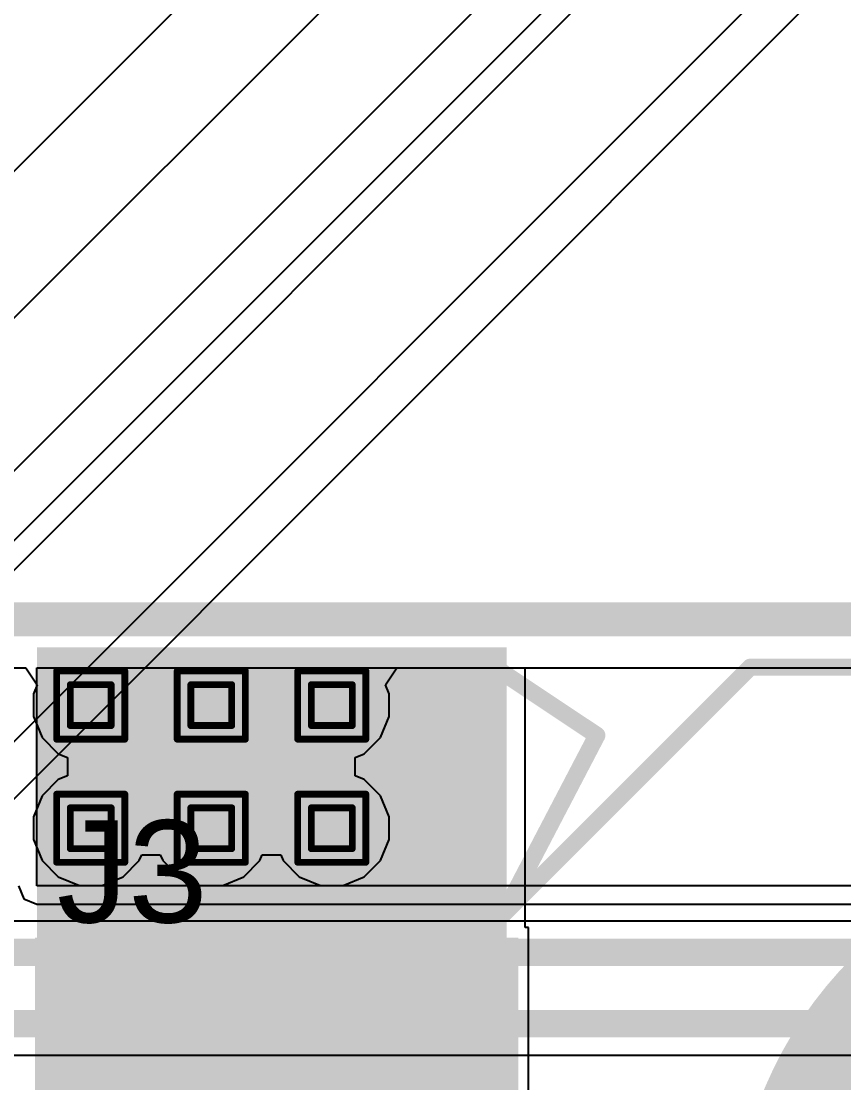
# Model space of a CAD drawing. Header units: inches. Extents: x -22 to 5433, y -13 to 5447.
# Drawn here: x 22.89 to 29.02, y 31.04 to 38.95 of the extents above; entities that cross this region are included whole.
import ezdxf

# ---------------------------------------------------------------- set-up
doc = ezdxf.new("R2010")
doc.units = ezdxf.units.IN
for name, color, linetype in [('Board_outline', 216, 'Continuous'), ('Bottom Layer', 5, 'Continuous'), ('Bottom Overlay', 54, 'Continuous'), ('Bottom Paste', 16, 'Continuous'), ('Bottom Solder', 6, 'Continuous'), ('Drill Drawing', 1, 'Continuous'), ('Ground', 16, 'Continuous'), ('Power', 76, 'Continuous'), ('Top Layer', 1, 'Continuous'), ('Top Overlay', 2, 'Continuous'), ('Top Solder', 216, 'Continuous'), ('Via Holes', 16, 'Continuous')]:
    doc.layers.add(name, color=color, linetype=linetype)
doc.styles.add('Arial', font='', dxfattribs={"height": 0.2})
doc.styles.get('Arial').set_extended_font_data('Arial')

msp = doc.modelspace()

# ---------------------------------------------------------------- hatches: boundary and pattern name
at = {"layer": 'Bottom Layer'}
for points in [[(23.0043, 27.5917), (26.5043, 27.5917), (26.5043, 34.2866), (23.0043, 34.2866)], [(23.0404, 32.0696), (26.5404, 32.0696), (26.5404, 27.5696), (23.0404, 27.5696)]]:
    msp.add_hatch(color=5, dxfattribs=at).paths.add_polyline_path(points)
h = msp.add_hatch(color=5, dxfattribs=at)
edge = h.paths.add_edge_path()
edge.add_arc((23.4049, 33.8548), 0.3, 0, 360)
h = msp.add_hatch(color=5, dxfattribs=at)
edge = h.paths.add_edge_path()
edge.add_arc((24.3029, 33.8548), 0.3, 0, 360)
h = msp.add_hatch(color=5, dxfattribs=at)
edge = h.paths.add_edge_path()
edge.add_arc((25.201, 33.8548), 0.3, 0, 360)
h = msp.add_hatch(color=5, dxfattribs=at)
edge = h.paths.add_edge_path()
edge.add_arc((23.4049, 32.9373), 0.3, 0, 360)
h = msp.add_hatch(color=5, dxfattribs=at)
edge = h.paths.add_edge_path()
edge.add_arc((24.3029, 32.9373), 0.3, 0, 360)
h = msp.add_hatch(color=5, dxfattribs=at)
edge = h.paths.add_edge_path()
edge.add_arc((25.201, 32.9373), 0.3, 0, 360)
h = msp.add_hatch(color=5, dxfattribs=at)
edge = h.paths.add_edge_path()
edge.add_arc((31.2404, 29.8196), 3, 0, 360)
at = {"layer": 'Bottom Paste'}
h = msp.add_hatch(color=16, dxfattribs=at)
edge = h.paths.add_edge_path()
edge.add_arc((31.2404, 29.8196), 3, 0, 360)
msp.add_hatch(color=16, dxfattribs=at).paths.add_polyline_path([(23.0404, 32.0696), (26.5404, 32.0696), (26.5404, 27.5696), (23.0404, 27.5696)])
at = {"layer": 'Bottom Solder'}
h = msp.add_hatch(color=6, dxfattribs=at)
edge = h.paths.add_edge_path()
edge.add_arc((31.2404, 29.8196), 3.0508, 0, 360)
msp.add_hatch(color=6, dxfattribs=at).paths.add_polyline_path([(22.9896, 32.1204), (26.5912, 32.1204), (26.5912, 27.5188), (22.9896, 27.5188)])
at = {"layer": 'Ground'}
h = msp.add_hatch(color=16, dxfattribs=at)
edge = h.paths.add_edge_path()
edge.add_arc((23.4049, 33.8548), 0.3, 0, 360)
h = msp.add_hatch(color=16, dxfattribs=at)
edge = h.paths.add_edge_path()
edge.add_arc((24.3029, 33.8548), 0.3, 0, 360)
h = msp.add_hatch(color=16, dxfattribs=at)
edge = h.paths.add_edge_path()
edge.add_arc((25.201, 33.8548), 0.3, 0, 360)
h = msp.add_hatch(color=16, dxfattribs=at)
edge = h.paths.add_edge_path()
edge.add_arc((23.4049, 32.9373), 0.3, 0, 360)
h = msp.add_hatch(color=16, dxfattribs=at)
edge = h.paths.add_edge_path()
edge.add_arc((24.3029, 32.9373), 0.3, 0, 360)
h = msp.add_hatch(color=16, dxfattribs=at)
edge = h.paths.add_edge_path()
edge.add_arc((25.201, 32.9373), 0.3, 0, 360)
at = {"layer": 'Power'}
h = msp.add_hatch(color=76, dxfattribs=at)
edge = h.paths.add_edge_path()
edge.add_arc((23.4049, 33.8548), 0.3, 0, 360)
h = msp.add_hatch(color=76, dxfattribs=at)
edge = h.paths.add_edge_path()
edge.add_arc((24.3029, 33.8548), 0.3, 0, 360)
h = msp.add_hatch(color=76, dxfattribs=at)
edge = h.paths.add_edge_path()
edge.add_arc((25.201, 33.8548), 0.3, 0, 360)
h = msp.add_hatch(color=76, dxfattribs=at)
edge = h.paths.add_edge_path()
edge.add_arc((23.4049, 32.9373), 0.3, 0, 360)
h = msp.add_hatch(color=76, dxfattribs=at)
edge = h.paths.add_edge_path()
edge.add_arc((24.3029, 32.9373), 0.3, 0, 360)
h = msp.add_hatch(color=76, dxfattribs=at)
edge = h.paths.add_edge_path()
edge.add_arc((25.201, 32.9373), 0.3, 0, 360)
at = {"layer": 'Top Layer'}
h = msp.add_hatch(color=1, dxfattribs=at)
edge = h.paths.add_edge_path()
edge.add_arc((23.4049, 33.8548), 0.3, 0, 360)
h = msp.add_hatch(color=1, dxfattribs=at)
edge = h.paths.add_edge_path()
edge.add_arc((24.3029, 33.8548), 0.3, 0, 360)
h = msp.add_hatch(color=1, dxfattribs=at)
edge = h.paths.add_edge_path()
edge.add_arc((25.201, 33.8548), 0.3, 0, 360)
h = msp.add_hatch(color=1, dxfattribs=at)
edge = h.paths.add_edge_path()
edge.add_arc((23.4049, 32.9373), 0.3, 0, 360)
h = msp.add_hatch(color=1, dxfattribs=at)
edge = h.paths.add_edge_path()
edge.add_arc((24.3029, 32.9373), 0.3, 0, 360)
h = msp.add_hatch(color=1, dxfattribs=at)
edge = h.paths.add_edge_path()
edge.add_arc((25.201, 32.9373), 0.3, 0, 360)
at = {"layer": 'Via Holes'}
h = msp.add_hatch(color=7, dxfattribs=at)
edge = h.paths.add_edge_path()
edge.add_arc((23.4049, 33.8548), 0.15, 0, 360)
h = msp.add_hatch(color=7, dxfattribs=at)
edge = h.paths.add_edge_path()
edge.add_arc((24.3029, 33.8548), 0.15, 0, 360)
h = msp.add_hatch(color=7, dxfattribs=at)
edge = h.paths.add_edge_path()
edge.add_arc((25.201, 33.8548), 0.15, 0, 360)
h = msp.add_hatch(color=7, dxfattribs=at)
edge = h.paths.add_edge_path()
edge.add_arc((23.4049, 32.9373), 0.15, 0, 360)
h = msp.add_hatch(color=7, dxfattribs=at)
edge = h.paths.add_edge_path()
edge.add_arc((24.3029, 32.9373), 0.15, 0, 360)
h = msp.add_hatch(color=7, dxfattribs=at)
edge = h.paths.add_edge_path()
edge.add_arc((25.201, 32.9373), 0.15, 0, 360)

# ---------------------------------------------------------------- linework, layer by layer
at = {"layer": 'Board_outline'}
msp.add_lwpolyline([(-4.6894, 34.495, 0.254, 0.254, 0), (67.3106, 34.495, 0.254, 0.254, 0)], format="xyseb", dxfattribs=at)
msp.add_lwpolyline([(-4.6894, 34.495, 0.254, 0.254, 0), (67.3106, 34.495, 0.254, 0.254, 0)], format="xyseb", dxfattribs=at)
at = {"layer": 'Bottom Layer'}
for p, q in [((26.6418, 32.1966), (26.6418, 34.1324)), ((26.6418, 34.1324), (35.7668, 34.1324)), ((26.6674, 32.1966), (26.6418, 32.1966)), ((26.6674, 27.4426), (26.6674, 32.1966))]:
    msp.add_line(p, q, dxfattribs=at)
at = {"layer": 'Bottom Overlay'}
for points in [[(26.4144, 34.1376, 0.127, 0.127, 0), (27.1764, 33.6296, 0.127, 0.127, 0)], [(26.4818, 32.3, 0.127, 0.127, 0), (28.3194, 34.1376, 0.127, 0.127, 0)], [(28.3194, 34.1376, 0.127, 0.127, 0), (34.2884, 34.1376, 0.127, 0.127, 0)], [(26.483, 32.3012, 0.127, 0.127, 0), (27.1764, 33.6296, 0.127, 0.127, 0)]]:
    msp.add_lwpolyline(points, format="xyseb", dxfattribs=at)
for points in [[(26.3826, 34.1376, 0.0635, 0.0635, 1), (26.4461, 34.1376, 0.0635, 0.0635, 1)], [(28.2876, 34.1376, 0.0635, 0.0635, 1), (28.3511, 34.1376, 0.0635, 0.0635, 1)], [(28.2876, 34.1376, 0.0635, 0.0635, 1), (28.3511, 34.1376, 0.0635, 0.0635, 1)], [(27.1446, 33.6296, 0.0635, 0.0635, 1), (27.2081, 33.6296, 0.0635, 0.0635, 1)], [(27.1446, 33.6296, 0.0635, 0.0635, 1), (27.2081, 33.6296, 0.0635, 0.0635, 1)], [(26.45, 32.3, 0.0635, 0.0635, 1), (26.5135, 32.3, 0.0635, 0.0635, 1)], [(26.4512, 32.3012, 0.0635, 0.0635, 1), (26.5147, 32.3012, 0.0635, 0.0635, 1)]]:
    msp.add_lwpolyline(points, format="xyseb", close=True, dxfattribs=at)
at = {"layer": 'Bottom Solder'}
for p in [(-5.5045, 7.2536), (-5.2386, 6.9971), (-3.7361, 6.9961), (-3.6162, 11.3878), (-3.0662, 10.8378), (-3.0661, 7.2378)]:
    msp.add_line(p, (5432.8521, 5447.4931), dxfattribs=at)
at = {"layer": 'Drill Drawing'}
for points in [[(23.1509, 34.1088, 0.0508, 0.0508, 0), (23.6589, 34.1088, 0.0508, 0.0508, 0)], [(23.1509, 33.6008, 0.0508, 0.0508, 0), (23.1509, 34.1088, 0.0508, 0.0508, 0)], [(23.6589, 33.6008, 0.0508, 0.0508, 0), (23.6589, 34.1088, 0.0508, 0.0508, 0)], [(24.0489, 34.1088, 0.0508, 0.0508, 0), (24.5569, 34.1088, 0.0508, 0.0508, 0)], [(24.0489, 33.6008, 0.0508, 0.0508, 0), (24.0489, 34.1088, 0.0508, 0.0508, 0)], [(24.5569, 33.6008, 0.0508, 0.0508, 0), (24.5569, 34.1088, 0.0508, 0.0508, 0)], [(24.947, 34.1088, 0.0508, 0.0508, 0), (25.455, 34.1088, 0.0508, 0.0508, 0)], [(24.947, 33.6008, 0.0508, 0.0508, 0), (24.947, 34.1088, 0.0508, 0.0508, 0)], [(25.455, 33.6008, 0.0508, 0.0508, 0), (25.455, 34.1088, 0.0508, 0.0508, 0)], [(23.2525, 34.0072, 0.0508, 0.0508, 0), (23.5573, 34.0072, 0.0508, 0.0508, 0)], [(23.2525, 33.7024, 0.0508, 0.0508, 0), (23.2525, 34.0072, 0.0508, 0.0508, 0)], [(23.5573, 33.7024, 0.0508, 0.0508, 0), (23.5573, 34.0072, 0.0508, 0.0508, 0)], [(24.1505, 34.0072, 0.0508, 0.0508, 0), (24.4553, 34.0072, 0.0508, 0.0508, 0)], [(24.1505, 33.7024, 0.0508, 0.0508, 0), (24.1505, 34.0072, 0.0508, 0.0508, 0)], [(24.4553, 33.7024, 0.0508, 0.0508, 0), (24.4553, 34.0072, 0.0508, 0.0508, 0)], [(25.0486, 34.0072, 0.0508, 0.0508, 0), (25.3534, 34.0072, 0.0508, 0.0508, 0)], [(25.0486, 33.7024, 0.0508, 0.0508, 0), (25.0486, 34.0072, 0.0508, 0.0508, 0)], [(25.3534, 33.7024, 0.0508, 0.0508, 0), (25.3534, 34.0072, 0.0508, 0.0508, 0)], [(23.2525, 33.7024, 0.0508, 0.0508, 0), (23.5573, 33.7024, 0.0508, 0.0508, 0)], [(24.1505, 33.7024, 0.0508, 0.0508, 0), (24.4553, 33.7024, 0.0508, 0.0508, 0)], [(25.0486, 33.7024, 0.0508, 0.0508, 0), (25.3534, 33.7024, 0.0508, 0.0508, 0)], [(23.1509, 33.6008, 0.0508, 0.0508, 0), (23.6589, 33.6008, 0.0508, 0.0508, 0)], [(24.0489, 33.6008, 0.0508, 0.0508, 0), (24.5569, 33.6008, 0.0508, 0.0508, 0)], [(24.947, 33.6008, 0.0508, 0.0508, 0), (25.455, 33.6008, 0.0508, 0.0508, 0)], [(23.1509, 33.1913, 0.0508, 0.0508, 0), (23.6589, 33.1913, 0.0508, 0.0508, 0)], [(23.1509, 32.6833, 0.0508, 0.0508, 0), (23.1509, 33.1913, 0.0508, 0.0508, 0)], [(23.6589, 32.6833, 0.0508, 0.0508, 0), (23.6589, 33.1913, 0.0508, 0.0508, 0)], [(24.0489, 33.1913, 0.0508, 0.0508, 0), (24.5569, 33.1913, 0.0508, 0.0508, 0)], [(24.0489, 32.6833, 0.0508, 0.0508, 0), (24.0489, 33.1913, 0.0508, 0.0508, 0)], [(24.5569, 32.6833, 0.0508, 0.0508, 0), (24.5569, 33.1913, 0.0508, 0.0508, 0)], [(24.947, 33.1913, 0.0508, 0.0508, 0), (25.455, 33.1913, 0.0508, 0.0508, 0)], [(24.947, 32.6833, 0.0508, 0.0508, 0), (24.947, 33.1913, 0.0508, 0.0508, 0)], [(25.455, 32.6833, 0.0508, 0.0508, 0), (25.455, 33.1913, 0.0508, 0.0508, 0)], [(23.2525, 33.0897, 0.0508, 0.0508, 0), (23.5573, 33.0897, 0.0508, 0.0508, 0)], [(23.2525, 32.7849, 0.0508, 0.0508, 0), (23.2525, 33.0897, 0.0508, 0.0508, 0)], [(23.5573, 32.7849, 0.0508, 0.0508, 0), (23.5573, 33.0897, 0.0508, 0.0508, 0)], [(24.1505, 33.0897, 0.0508, 0.0508, 0), (24.4553, 33.0897, 0.0508, 0.0508, 0)], [(24.1505, 32.7849, 0.0508, 0.0508, 0), (24.1505, 33.0897, 0.0508, 0.0508, 0)], [(24.4553, 32.7849, 0.0508, 0.0508, 0), (24.4553, 33.0897, 0.0508, 0.0508, 0)], [(25.0486, 33.0897, 0.0508, 0.0508, 0), (25.3534, 33.0897, 0.0508, 0.0508, 0)], [(25.0486, 32.7849, 0.0508, 0.0508, 0), (25.0486, 33.0897, 0.0508, 0.0508, 0)], [(25.3534, 32.7849, 0.0508, 0.0508, 0), (25.3534, 33.0897, 0.0508, 0.0508, 0)], [(23.2525, 32.7849, 0.0508, 0.0508, 0), (23.5573, 32.7849, 0.0508, 0.0508, 0)], [(24.1505, 32.7849, 0.0508, 0.0508, 0), (24.4553, 32.7849, 0.0508, 0.0508, 0)], [(25.0486, 32.7849, 0.0508, 0.0508, 0), (25.3534, 32.7849, 0.0508, 0.0508, 0)], [(23.1509, 32.6833, 0.0508, 0.0508, 0), (23.6589, 32.6833, 0.0508, 0.0508, 0)], [(24.0489, 32.6833, 0.0508, 0.0508, 0), (24.5569, 32.6833, 0.0508, 0.0508, 0)], [(24.947, 32.6833, 0.0508, 0.0508, 0), (25.455, 32.6833, 0.0508, 0.0508, 0)]]:
    msp.add_lwpolyline(points, format="xyseb", dxfattribs=at)
for points in [[(23.1382, 34.1088, 0.0254, 0.0254, 1), (23.1636, 34.1088, 0.0254, 0.0254, 1)], [(23.1382, 34.1088, 0.0254, 0.0254, 1), (23.1636, 34.1088, 0.0254, 0.0254, 1)], [(23.6462, 34.1088, 0.0254, 0.0254, 1), (23.6716, 34.1088, 0.0254, 0.0254, 1)], [(23.6462, 34.1088, 0.0254, 0.0254, 1), (23.6716, 34.1088, 0.0254, 0.0254, 1)], [(24.0362, 34.1088, 0.0254, 0.0254, 1), (24.0616, 34.1088, 0.0254, 0.0254, 1)], [(24.0362, 34.1088, 0.0254, 0.0254, 1), (24.0616, 34.1088, 0.0254, 0.0254, 1)], [(24.5442, 34.1088, 0.0254, 0.0254, 1), (24.5696, 34.1088, 0.0254, 0.0254, 1)], [(24.5442, 34.1088, 0.0254, 0.0254, 1), (24.5696, 34.1088, 0.0254, 0.0254, 1)], [(24.9343, 34.1088, 0.0254, 0.0254, 1), (24.9597, 34.1088, 0.0254, 0.0254, 1)], [(24.9343, 34.1088, 0.0254, 0.0254, 1), (24.9597, 34.1088, 0.0254, 0.0254, 1)], [(25.4423, 34.1088, 0.0254, 0.0254, 1), (25.4677, 34.1088, 0.0254, 0.0254, 1)], [(25.4423, 34.1088, 0.0254, 0.0254, 1), (25.4677, 34.1088, 0.0254, 0.0254, 1)], [(23.2398, 34.0072, 0.0254, 0.0254, 1), (23.2652, 34.0072, 0.0254, 0.0254, 1)], [(23.2398, 34.0072, 0.0254, 0.0254, 1), (23.2652, 34.0072, 0.0254, 0.0254, 1)], [(23.5446, 34.0072, 0.0254, 0.0254, 1), (23.57, 34.0072, 0.0254, 0.0254, 1)], [(23.5446, 34.0072, 0.0254, 0.0254, 1), (23.57, 34.0072, 0.0254, 0.0254, 1)], [(24.1378, 34.0072, 0.0254, 0.0254, 1), (24.1632, 34.0072, 0.0254, 0.0254, 1)], [(24.1378, 34.0072, 0.0254, 0.0254, 1), (24.1632, 34.0072, 0.0254, 0.0254, 1)], [(24.4426, 34.0072, 0.0254, 0.0254, 1), (24.468, 34.0072, 0.0254, 0.0254, 1)], [(24.4426, 34.0072, 0.0254, 0.0254, 1), (24.468, 34.0072, 0.0254, 0.0254, 1)], [(25.0359, 34.0072, 0.0254, 0.0254, 1), (25.0613, 34.0072, 0.0254, 0.0254, 1)], [(25.0359, 34.0072, 0.0254, 0.0254, 1), (25.0613, 34.0072, 0.0254, 0.0254, 1)], [(25.3407, 34.0072, 0.0254, 0.0254, 1), (25.3661, 34.0072, 0.0254, 0.0254, 1)], [(25.3407, 34.0072, 0.0254, 0.0254, 1), (25.3661, 34.0072, 0.0254, 0.0254, 1)], [(23.2398, 33.7024, 0.0254, 0.0254, 1), (23.2652, 33.7024, 0.0254, 0.0254, 1)], [(23.2398, 33.7024, 0.0254, 0.0254, 1), (23.2652, 33.7024, 0.0254, 0.0254, 1)], [(23.5446, 33.7024, 0.0254, 0.0254, 1), (23.57, 33.7024, 0.0254, 0.0254, 1)], [(23.5446, 33.7024, 0.0254, 0.0254, 1), (23.57, 33.7024, 0.0254, 0.0254, 1)], [(24.1378, 33.7024, 0.0254, 0.0254, 1), (24.1632, 33.7024, 0.0254, 0.0254, 1)], [(24.1378, 33.7024, 0.0254, 0.0254, 1), (24.1632, 33.7024, 0.0254, 0.0254, 1)], [(24.4426, 33.7024, 0.0254, 0.0254, 1), (24.468, 33.7024, 0.0254, 0.0254, 1)], [(24.4426, 33.7024, 0.0254, 0.0254, 1), (24.468, 33.7024, 0.0254, 0.0254, 1)], [(25.0359, 33.7024, 0.0254, 0.0254, 1), (25.0613, 33.7024, 0.0254, 0.0254, 1)], [(25.0359, 33.7024, 0.0254, 0.0254, 1), (25.0613, 33.7024, 0.0254, 0.0254, 1)], [(25.3407, 33.7024, 0.0254, 0.0254, 1), (25.3661, 33.7024, 0.0254, 0.0254, 1)], [(25.3407, 33.7024, 0.0254, 0.0254, 1), (25.3661, 33.7024, 0.0254, 0.0254, 1)], [(23.1382, 33.6008, 0.0254, 0.0254, 1), (23.1636, 33.6008, 0.0254, 0.0254, 1)], [(23.1382, 33.6008, 0.0254, 0.0254, 1), (23.1636, 33.6008, 0.0254, 0.0254, 1)], [(23.6462, 33.6008, 0.0254, 0.0254, 1), (23.6716, 33.6008, 0.0254, 0.0254, 1)], [(23.6462, 33.6008, 0.0254, 0.0254, 1), (23.6716, 33.6008, 0.0254, 0.0254, 1)], [(24.0362, 33.6008, 0.0254, 0.0254, 1), (24.0616, 33.6008, 0.0254, 0.0254, 1)], [(24.0362, 33.6008, 0.0254, 0.0254, 1), (24.0616, 33.6008, 0.0254, 0.0254, 1)], [(24.5442, 33.6008, 0.0254, 0.0254, 1), (24.5696, 33.6008, 0.0254, 0.0254, 1)], [(24.5442, 33.6008, 0.0254, 0.0254, 1), (24.5696, 33.6008, 0.0254, 0.0254, 1)], [(24.9343, 33.6008, 0.0254, 0.0254, 1), (24.9597, 33.6008, 0.0254, 0.0254, 1)], [(24.9343, 33.6008, 0.0254, 0.0254, 1), (24.9597, 33.6008, 0.0254, 0.0254, 1)], [(25.4423, 33.6008, 0.0254, 0.0254, 1), (25.4677, 33.6008, 0.0254, 0.0254, 1)], [(25.4423, 33.6008, 0.0254, 0.0254, 1), (25.4677, 33.6008, 0.0254, 0.0254, 1)], [(23.1382, 33.1913, 0.0254, 0.0254, 1), (23.1636, 33.1913, 0.0254, 0.0254, 1)], [(23.1382, 33.1913, 0.0254, 0.0254, 1), (23.1636, 33.1913, 0.0254, 0.0254, 1)], [(23.6462, 33.1913, 0.0254, 0.0254, 1), (23.6716, 33.1913, 0.0254, 0.0254, 1)], [(23.6462, 33.1913, 0.0254, 0.0254, 1), (23.6716, 33.1913, 0.0254, 0.0254, 1)], [(24.0362, 33.1913, 0.0254, 0.0254, 1), (24.0616, 33.1913, 0.0254, 0.0254, 1)], [(24.0362, 33.1913, 0.0254, 0.0254, 1), (24.0616, 33.1913, 0.0254, 0.0254, 1)], [(24.5442, 33.1913, 0.0254, 0.0254, 1), (24.5696, 33.1913, 0.0254, 0.0254, 1)], [(24.5442, 33.1913, 0.0254, 0.0254, 1), (24.5696, 33.1913, 0.0254, 0.0254, 1)], [(24.9343, 33.1913, 0.0254, 0.0254, 1), (24.9597, 33.1913, 0.0254, 0.0254, 1)], [(24.9343, 33.1913, 0.0254, 0.0254, 1), (24.9597, 33.1913, 0.0254, 0.0254, 1)], [(25.4423, 33.1913, 0.0254, 0.0254, 1), (25.4677, 33.1913, 0.0254, 0.0254, 1)], [(25.4423, 33.1913, 0.0254, 0.0254, 1), (25.4677, 33.1913, 0.0254, 0.0254, 1)], [(23.2398, 33.0897, 0.0254, 0.0254, 1), (23.2652, 33.0897, 0.0254, 0.0254, 1)], [(23.2398, 33.0897, 0.0254, 0.0254, 1), (23.2652, 33.0897, 0.0254, 0.0254, 1)], [(23.5446, 33.0897, 0.0254, 0.0254, 1), (23.57, 33.0897, 0.0254, 0.0254, 1)], [(23.5446, 33.0897, 0.0254, 0.0254, 1), (23.57, 33.0897, 0.0254, 0.0254, 1)], [(24.1378, 33.0897, 0.0254, 0.0254, 1), (24.1632, 33.0897, 0.0254, 0.0254, 1)], [(24.1378, 33.0897, 0.0254, 0.0254, 1), (24.1632, 33.0897, 0.0254, 0.0254, 1)], [(24.4426, 33.0897, 0.0254, 0.0254, 1), (24.468, 33.0897, 0.0254, 0.0254, 1)], [(24.4426, 33.0897, 0.0254, 0.0254, 1), (24.468, 33.0897, 0.0254, 0.0254, 1)], [(25.0359, 33.0897, 0.0254, 0.0254, 1), (25.0613, 33.0897, 0.0254, 0.0254, 1)], [(25.0359, 33.0897, 0.0254, 0.0254, 1), (25.0613, 33.0897, 0.0254, 0.0254, 1)], [(25.3407, 33.0897, 0.0254, 0.0254, 1), (25.3661, 33.0897, 0.0254, 0.0254, 1)], [(25.3407, 33.0897, 0.0254, 0.0254, 1), (25.3661, 33.0897, 0.0254, 0.0254, 1)], [(23.2398, 32.7849, 0.0254, 0.0254, 1), (23.2652, 32.7849, 0.0254, 0.0254, 1)], [(23.2398, 32.7849, 0.0254, 0.0254, 1), (23.2652, 32.7849, 0.0254, 0.0254, 1)], [(23.5446, 32.7849, 0.0254, 0.0254, 1), (23.57, 32.7849, 0.0254, 0.0254, 1)], [(23.5446, 32.7849, 0.0254, 0.0254, 1), (23.57, 32.7849, 0.0254, 0.0254, 1)], [(24.1378, 32.7849, 0.0254, 0.0254, 1), (24.1632, 32.7849, 0.0254, 0.0254, 1)], [(24.1378, 32.7849, 0.0254, 0.0254, 1), (24.1632, 32.7849, 0.0254, 0.0254, 1)], [(24.4426, 32.7849, 0.0254, 0.0254, 1), (24.468, 32.7849, 0.0254, 0.0254, 1)], [(24.4426, 32.7849, 0.0254, 0.0254, 1), (24.468, 32.7849, 0.0254, 0.0254, 1)], [(25.0359, 32.7849, 0.0254, 0.0254, 1), (25.0613, 32.7849, 0.0254, 0.0254, 1)], [(25.0359, 32.7849, 0.0254, 0.0254, 1), (25.0613, 32.7849, 0.0254, 0.0254, 1)], [(25.3407, 32.7849, 0.0254, 0.0254, 1), (25.3661, 32.7849, 0.0254, 0.0254, 1)], [(25.3407, 32.7849, 0.0254, 0.0254, 1), (25.3661, 32.7849, 0.0254, 0.0254, 1)], [(23.1382, 32.6833, 0.0254, 0.0254, 1), (23.1636, 32.6833, 0.0254, 0.0254, 1)], [(23.1382, 32.6833, 0.0254, 0.0254, 1), (23.1636, 32.6833, 0.0254, 0.0254, 1)], [(23.6462, 32.6833, 0.0254, 0.0254, 1), (23.6716, 32.6833, 0.0254, 0.0254, 1)], [(23.6462, 32.6833, 0.0254, 0.0254, 1), (23.6716, 32.6833, 0.0254, 0.0254, 1)], [(24.0362, 32.6833, 0.0254, 0.0254, 1), (24.0616, 32.6833, 0.0254, 0.0254, 1)], [(24.0362, 32.6833, 0.0254, 0.0254, 1), (24.0616, 32.6833, 0.0254, 0.0254, 1)], [(24.5442, 32.6833, 0.0254, 0.0254, 1), (24.5696, 32.6833, 0.0254, 0.0254, 1)], [(24.5442, 32.6833, 0.0254, 0.0254, 1), (24.5696, 32.6833, 0.0254, 0.0254, 1)], [(24.9343, 32.6833, 0.0254, 0.0254, 1), (24.9597, 32.6833, 0.0254, 0.0254, 1)], [(24.9343, 32.6833, 0.0254, 0.0254, 1), (24.9597, 32.6833, 0.0254, 0.0254, 1)], [(25.4423, 32.6833, 0.0254, 0.0254, 1), (25.4677, 32.6833, 0.0254, 0.0254, 1)], [(25.4423, 32.6833, 0.0254, 0.0254, 1), (25.4677, 32.6833, 0.0254, 0.0254, 1)]]:
    msp.add_lwpolyline(points, format="xyseb", close=True, dxfattribs=at)
at = {"layer": 'Ground'}
for p, q in [((-4.6894, 34.1324), (22.9202, 34.1324)), ((22.9202, 34.1324), (23.0051, 34.0054)), ((25.6008, 34.0054), (25.6857, 34.1324)), ((25.6857, 34.1324), (36.6287, 34.1324)), ((23.0051, 34.0054), (22.9779, 33.9398)), ((25.628, 33.9398), (25.6008, 34.0054)), ((22.9779, 33.9398), (22.9779, 33.7699)), ((25.628, 33.7699), (25.628, 33.9398)), ((22.9779, 33.7699), (23.0429, 33.613)), ((25.563, 33.613), (25.628, 33.7699)), ((23.0429, 33.613), (23.163, 33.4929)), ((25.4429, 33.4929), (25.563, 33.613)), ((23.163, 33.4929), (23.2307, 33.4648)), ((25.3751, 33.4648), (25.4429, 33.4929)), ((23.2307, 33.4648), (23.2307, 33.3273)), ((25.3751, 33.3273), (25.3751, 33.4648)), ((23.2307, 33.3273), (23.163, 33.2993)), ((25.4429, 33.2993), (25.3751, 33.3273)), ((23.163, 33.2993), (23.0429, 33.1792)), ((25.563, 33.1792), (25.4429, 33.2993)), ((23.0429, 33.1792), (22.9779, 33.0222)), ((25.628, 33.0222), (25.563, 33.1792)), ((22.9779, 33.0222), (22.9779, 32.8523)), ((25.628, 32.8523), (25.628, 33.0222)), ((22.9779, 32.8523), (23.0429, 32.6954)), ((25.563, 32.6954), (25.628, 32.8523)), ((23.0429, 32.6954), (23.163, 32.5753)), ((23.6467, 32.5753), (23.7669, 32.6954)), ((23.7669, 32.6954), (23.7852, 32.7396)), ((23.7852, 32.7396), (23.9226, 32.7396)), ((23.9226, 32.7396), (23.9409, 32.6954)), ((23.9409, 32.6954), (24.0611, 32.5753)), ((24.5448, 32.5753), (24.6649, 32.6954)), ((24.6649, 32.6954), (24.6832, 32.7396)), ((24.6832, 32.7396), (24.8207, 32.7396)), ((24.8207, 32.7396), (24.839, 32.6954)), ((24.839, 32.6954), (24.9591, 32.5753)), ((25.4429, 32.5753), (25.563, 32.6954)), ((23.163, 32.5753), (23.3199, 32.5103)), ((23.4898, 32.5103), (23.6467, 32.5753)), ((24.0611, 32.5753), (24.218, 32.5103)), ((24.3879, 32.5103), (24.5448, 32.5753)), ((24.9591, 32.5753), (25.1161, 32.5103)), ((25.2859, 32.5103), (25.4429, 32.5753)), ((23.3199, 32.5103), (23.4898, 32.5103)), ((24.218, 32.5103), (24.3879, 32.5103)), ((25.1161, 32.5103), (25.2859, 32.5103)), ((43.4061, 32.2449), (21.2817, 32.2449)), ((21.8989, 31.2466), (44.0127, 31.2466))]:
    msp.add_line(p, q, dxfattribs=at)
for points in [[(21.2817, 32.0118, 0.2032, 0.2032, 0), (43.7717, 32.0118, 0.2032, 0.2032, 0)], [(21.8023, 31.4797, 0.2032, 0.2032, 0), (44.0127, 31.4797, 0.2032, 0.2032, 0)]]:
    msp.add_lwpolyline(points, format="xyseb", dxfattribs=at)
at = {"layer": 'Power'}
for p, q in [((23.0043, 32.5086), (23.0043, 34.1324)), ((23.0043, 34.1324), (39.4043, 34.1324)), ((22.8668, 32.5086), (22.9071, 32.4114)), ((39.4043, 32.5086), (23.0043, 32.5086)), ((22.9071, 32.4114), (23.0043, 32.3712)), ((23.0043, 32.3712), (39.4043, 32.3712))]:
    msp.add_line(p, q, dxfattribs=at)
at = {"layer": 'Top Layer'}
for p, q in [((-4.6894, 34.1324), (22.9202, 34.1324)), ((22.9202, 34.1324), (23.0051, 34.0054)), ((25.6008, 34.0054), (25.6857, 34.1324)), ((25.6857, 34.1324), (36.6287, 34.1324)), ((23.0051, 34.0054), (22.9779, 33.9398)), ((25.628, 33.9398), (25.6008, 34.0054)), ((22.9779, 33.9398), (22.9779, 33.7699)), ((25.628, 33.7699), (25.628, 33.9398)), ((22.9779, 33.7699), (23.0429, 33.613)), ((25.563, 33.613), (25.628, 33.7699)), ((23.0429, 33.613), (23.163, 33.4929)), ((25.4429, 33.4929), (25.563, 33.613)), ((23.163, 33.4929), (23.2307, 33.4648)), ((25.3751, 33.4648), (25.4429, 33.4929)), ((23.2307, 33.4648), (23.2307, 33.3273)), ((25.3751, 33.3273), (25.3751, 33.4648)), ((23.2307, 33.3273), (23.163, 33.2993)), ((25.4429, 33.2993), (25.3751, 33.3273)), ((23.163, 33.2993), (23.0429, 33.1792)), ((25.563, 33.1792), (25.4429, 33.2993)), ((23.0429, 33.1792), (22.9779, 33.0222)), ((25.628, 33.0222), (25.563, 33.1792)), ((22.9779, 33.0222), (22.9779, 32.8523)), ((25.628, 32.8523), (25.628, 33.0222)), ((22.9779, 32.8523), (23.0429, 32.6954)), ((25.563, 32.6954), (25.628, 32.8523)), ((23.0429, 32.6954), (23.163, 32.5753)), ((23.6467, 32.5753), (23.7669, 32.6954)), ((23.7669, 32.6954), (23.7852, 32.7396)), ((23.7852, 32.7396), (23.9226, 32.7396)), ((23.9226, 32.7396), (23.9409, 32.6954)), ((23.9409, 32.6954), (24.0611, 32.5753)), ((24.5448, 32.5753), (24.6649, 32.6954)), ((24.6649, 32.6954), (24.6832, 32.7396)), ((24.6832, 32.7396), (24.8207, 32.7396)), ((24.8207, 32.7396), (24.839, 32.6954)), ((24.839, 32.6954), (24.9591, 32.5753)), ((25.4429, 32.5753), (25.563, 32.6954)), ((23.163, 32.5753), (23.3199, 32.5103)), ((23.4898, 32.5103), (23.6467, 32.5753)), ((24.0611, 32.5753), (24.218, 32.5103)), ((24.3879, 32.5103), (24.5448, 32.5753)), ((24.9591, 32.5753), (25.1161, 32.5103)), ((25.2859, 32.5103), (25.4429, 32.5753)), ((23.3199, 32.5103), (23.4898, 32.5103)), ((24.218, 32.5103), (24.3879, 32.5103)), ((25.1161, 32.5103), (25.2859, 32.5103))]:
    msp.add_line(p, q, dxfattribs=at)
at = {"layer": 'Top Overlay'}
for points in [[(23.1106, 31.8417, 0.2, 0.2, 0), (23.7866, 31.8417, 0.2, 0.2, 0)], [(23.7866, 31.8417, 0.2, 0.2, 0), (25.3106, 30.3177, 0.2, 0.2, 0)]]:
    msp.add_lwpolyline(points, format="xyseb", dxfattribs=at)
for points in [[(23.0606, 31.8417, 0.1, 0.1, 1), (23.1606, 31.8417, 0.1, 0.1, 1)], [(23.7366, 31.8417, 0.1, 0.1, 1), (23.8366, 31.8417, 0.1, 0.1, 1)], [(23.7366, 31.8417, 0.1, 0.1, 1), (23.8366, 31.8417, 0.1, 0.1, 1)]]:
    msp.add_lwpolyline(points, format="xyseb", close=True, dxfattribs=at)
at = {"layer": 'Top Solder'}
msp.add_line((-7.4887, 4.5255), (5432.8521, 5447.4931), dxfattribs=at)

# ---------------------------------------------------------------- texts
at = {"layer": 'Top Overlay', "style": 'Arial'}
msp.add_text('J3', height=0.762, dxfattribs=at).set_placement((23.1518, 32.2344))

doc.saveas('drawing.dxf')
